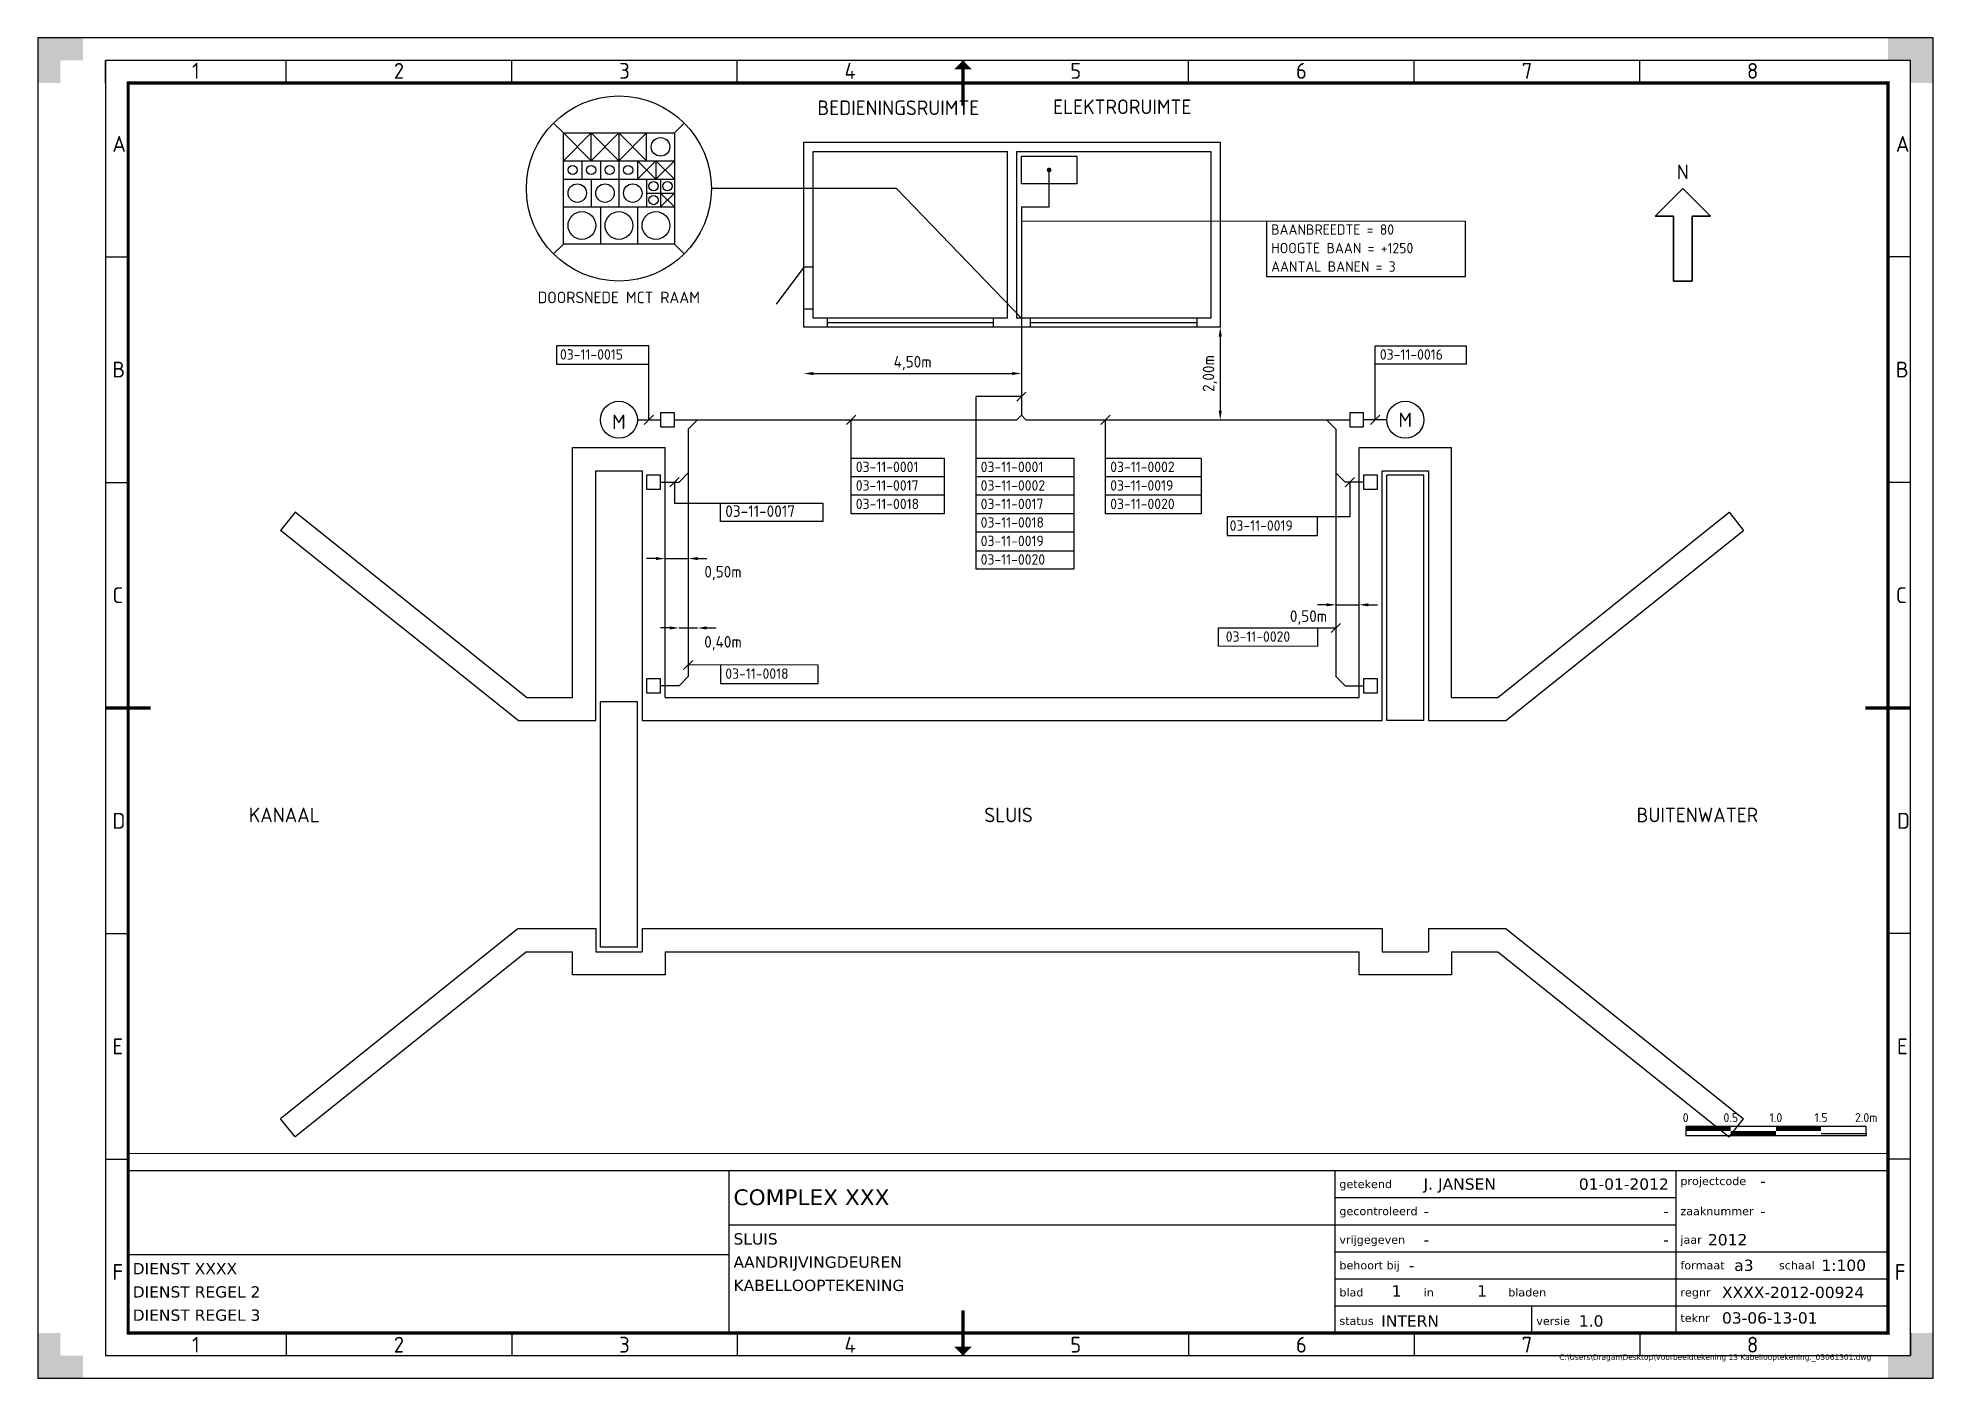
# Paper-space layout '03-06-13-01' of a CAD drawing. Header units: millimetres. Extents: x 0 to 420, y 0 to 297.
# The model-space entities are those that its viewports show. They can reach past a viewport. Long polylines and large blocks are cut down to what shows.
import ezdxf
from ezdxf.enums import TextEntityAlignment as Align

# ---------------------------------------------------------------- set-up
doc = ezdxf.new("R2010")
doc.units = ezdxf.units.MM
for name, color, linetype, lineweight in [('N-CO-KL-ET_SCHEMA-G', 50, 'Continuous', 35), ('N-CO-KL-ET_SCHEMA-M', 50, 'Continuous', 35), ('N-CO-KL-ET_SCHEMA-M @ 0.1', 50, 'Continuous', 35), ('N-CO-KL-ET_SCHEMA-T25', 7, 'Continuous', 25), ('N-CO-KL-ET_SCHEMA-T35', 50, 'Continuous', 35), ('N-CO-KL-ET_SCHEMA_COMPONENT-G', 10, 'Continuous', 25), ('N-CO-KL-ET_SCHEMA_COMPONENT-T35', 50, 'Continuous', 35), ('N-CO-KL-ET_SCHEMA_DIAGRAM-G', 7, 'Continuous', 25), ('N-CO-KL-ET_SCHEMA_DIAGRAM-T25', 7, 'Continuous', 25), ('N-CO-KL-ET_SCHEMA_KABEL-G', 50, 'Continuous', 25), ('X-XX-AL-TEKENBLAD-S', 7, 'Continuous', 25), ('X-XX-AL-TEKENBLAD-T18', 7, 'Continuous', 18), ('X-XX-AL-TEKENBLAD-T25', 7, 'Continuous', 25), ('X-XX-AL-TEKENBLAD_KADER-G', 7, 'Continuous', 25), ('X-XX-AL-TEKENBLAD_KADER_AFSNIJMARKERING-G', 7, 'Continuous', 25), ('X-XX-AL-TEKENBLAD_KADER_CENTERMARKERING-G', 7, 'Continuous', 25), ('X-XX-AL-TEKENBLAD_KADER_ROOSTERVERDELING-G', 7, 'Continuous', 25), ('X-XX-AL-TEKENBLAD_KADER_ROOSTERVERDELING-T35', 7, 'Continuous', 35), ('X-XX-AL-TEKENBLAD_KADER_VOUWMERK-G', 7, 'Continuous', 18), ('X-XX-AL-TEKENBLAD_SCHAALBALK-S', 7, 'Continuous', 25), ('X-XX-AL-TEKENBLAD_TITELBLOK-G', 7, 'Continuous', 25), ('X-XX-AL-TEKENBLAD_VIEWPORT-G', 7, 'Continuous', 18)]:
    doc.layers.add(name, color=color, linetype=linetype, lineweight=lineweight)
doc.styles.add('ISO', font='NLCS-ISO.ttf')
doc.styles.add('NLCS-ISO', font='NLCS-ISO.ttf')
doc.styles.add('VERDANA', font='verdana.ttf')
doc.dimstyles.new('Annotative T25-PIJL', dxfattribs={"dimscale": 20, "dimtxt": 2.5, "dimasz": 2, "dimexe": 1, "dimexo": 2.5, "dimgap": 0.75, "dimtad": 1, "dimdec": 0, "dimtxsty": 'ISO', "dimcen": 2, "dimdle": 1, "dimse1": 1, "dimse2": 1, "dimclrt": 2, "dimazin": 0, "dimtfac": 1, "dimtmove": 2, "dimatfit": 3, "dimfxl": 0, "dimarcsym": 0})

# ---------------------------------------------------------------- blocks, each defined once
blk = doc.blocks.new('SAL-TEKENBLAD-A3-SO')
at = {"layer": 'X-XX-AL-TEKENBLAD_KADER_AFSNIJMARKERING-G'}
for points in [[(10, 297), (0, 297), (0, 287), (5, 287), (5, 292), (10, 292)], [(420, 287), (420, 297), (410, 297), (410, 292), (415, 292), (415, 287)], [(0, 10), (0, 0), (10, 0), (10, 5), (5, 5), (5, 10)], [(410, 0), (420, 0), (420, 10), (415, 10), (415, 5), (410, 5)]]:
    blk.add_hatch(color=256, dxfattribs=at).paths.add_polyline_path(points)
at = {"layer": 'X-XX-AL-TEKENBLAD_KADER_VOUWMERK-G'}
for points in [[(203, 290), (205, 292), (207, 290)], [(203, 7), (205, 5), (207, 7)]]:
    blk.add_hatch(color=256, dxfattribs=at).paths.add_polyline_path(points)
at = {"layer": 'X-XX-AL-TEKENBLAD_KADER-G'}
for p, q in [((420, 297), (0, 297)), ((0, 297), (0, 0)), ((420, 0), (420, 297)), ((0, 0), (420, 0))]:
    blk.add_line(p, q, dxfattribs=at)
at = {"layer": 'X-XX-AL-TEKENBLAD_KADER-G', "const_width": 0.7}
blk.add_lwpolyline([(20, 10), (410, 10), (410, 287), (20, 287)], close=True, dxfattribs=at)
at = {"layer": 'X-XX-AL-TEKENBLAD_KADER_CENTERMARKERING-G', "const_width": 0.7, "flags": 128}
for points in [[(205, 292), (205, 282)], [(15, 148.5), (25, 148.5)], [(415, 148.5), (405, 148.5)], [(205, 5), (205, 15)]]:
    blk.add_lwpolyline(points, dxfattribs=at)
at = {"layer": 'X-XX-AL-TEKENBLAD_KADER_ROOSTERVERDELING-G'}
for p, q in [((415, 292), (15, 292)), ((15, 287), (15, 292)), ((15, 292), (15, 5)), ((55, 287), (55, 292)), ((105, 287), (105, 292)), ((155, 287), (155, 292)), ((255, 287), (255, 292)), ((305, 287), (305, 292)), ((355, 287), (355, 292)), ((415, 287), (415, 292)), ((415, 5), (415, 292)), ((15, 248.5), (20, 248.5)), ((415, 248.5), (410, 248.5)), ((15, 198.5), (20, 198.5)), ((415, 198.5), (410, 198.5)), ((15, 98.5), (20, 98.5)), ((415, 98.5), (410, 98.5)), ((15, 48.5), (20, 48.5)), ((415, 48.5), (410, 48.5)), ((15, 10), (15, 5)), ((55, 10), (55, 5)), ((105, 10), (105, 5)), ((155, 10), (155, 5)), ((255, 10), (255, 5)), ((305, 10), (305, 5)), ((355, 10), (355, 5)), ((415, 10), (415, 5)), ((15, 5), (415, 5))]:
    blk.add_line(p, q, dxfattribs=at)
at = {"layer": 'X-XX-AL-TEKENBLAD_KADER_ROOSTERVERDELING-T35', "lineweight": 35, "style": 'NLCS-ISO'}
for s, p in [('1', (35, 286.9)), ('2', (80, 286.9)), ('3', (130, 286.9)), ('4', (180, 286.9)), ('5', (230, 286.9)), ('6', (280, 286.9)), ('7', (330, 286.9)), ('8', (380, 286.9)), ('1', (35, 4.6)), ('2', (80, 4.6)), ('3', (130, 4.6)), ('4', (180, 4.6)), ('5', (230, 4.6)), ('6', (280, 4.6)), ('7', (330, 4.6)), ('8', (380, 4.6))]:
    blk.add_text(s, height=3.5, dxfattribs=at).set_placement(p, align=Align.BOTTOM_CENTER)
for s, p in [('A', (16.5, 273.5)), ('A', (411.75, 273.5)), ('B', (16.5, 223.5)), ('B', (411.75, 223.5)), ('C', (16.5, 173.5)), ('C', (411.75, 173.5)), ('D', (16.5, 123.5)), ('D', (412, 123.5)), ('E', (16.5, 73.5)), ('E', (412, 73.5)), ('F', (16.5, 23.5)), ('F', (411.5, 23.5))]:
    blk.add_text(s, height=3.5, dxfattribs=at).set_placement(p, align=Align.MIDDLE_LEFT)
blk = doc.blocks.new('SAL-SCHAALBALK_M50')
at = {"const_width": 1}
for points in [[(0, 1.5), (10, 1.5)], [(10, 0.5), (20, 0.5)], [(20, 1.5), (30, 1.5)]]:
    blk.add_lwpolyline(points, dxfattribs=at)
blk.add_lwpolyline([(0, 0), (40, 0), (40, 2), (0, 2)], close=True)
blk.add_lwpolyline([(30, 0.5), (40, 0.5), (40, 0)])
at = {"style": 'NLCS-ISO'}
for s, p in [('0', (0, 3)), ('0.5', (10, 3)), ('1.0', (20, 3)), ('1.5', (30, 3)), ('2.0m', (40, 3))]:
    blk.add_text(s, height=2, dxfattribs=at).set_placement(p, align=Align.CENTER)
blk = doc.blocks.new('SAL-TITELBLOK_RWS_LANG')
at = {"layer": 'X-XX-AL-TEKENBLAD_TITELBLOK-G'}
for p, q in [((-256.85, 36), (-256.85, 0)), ((-122.57, 36), (-122.57, 0)), ((-47, 36), (-47, 0)), ((-122.57, 30), (-47, 30)), ((-256.85, 24), (-122.57, 24)), ((-122.57, 24), (-47, 24)), ((-390, 17.4), (-256.85, 17.4)), ((-122.57, 18), (0, 18)), ((-122.57, 12), (0, 12)), ((-122.57, 6), (0, 6)), ((-78.94, 0), (-78.94, 6))]:
    blk.add_line(p, q, dxfattribs=at)
at = {"layer": 'X-XX-AL-TEKENBLAD_TITELBLOK-G', "const_width": 0.3}
blk.add_lwpolyline([(0, 0), (0, 36), (-390, 36), (-390, 0)], close=True, dxfattribs=at)
at = {"layer": 'X-XX-AL-TEKENBLAD-T18', "style": 'VERDANA'}
for s, p in [('getekend', (-121.57, 33)), ('projectcode', (-46, 33.67)), ('gecontroleerd', (-121.57, 27)), ('zaaknummer', (-46, 27)), ('vrijgegeven', (-121.57, 20.67)), ('jaar', (-46, 20.67)), ('behoort bij', (-121.57, 15)), ('formaat', (-46, 15)), ('schaal', (-24.17, 15)), ('blad                 in                     bladen', (-121.57, 9)), ('regnr', (-46, 9)), ('teknr', (-46, 3.33)), ('status', (-121.57, 2.67)), ('versie', (-77.94, 2.67))]:
    blk.add_text(s, height=1.8, dxfattribs=at).set_placement(p, align=Align.MIDDLE_LEFT)
at = {"layer": 'X-XX-AL-TEKENBLAD-T25', "insert": (-3.71, -4.76), "char_height": 1.2, "attachment_point": 3, "style": 'VERDANA'}
blk.add_mtext('C:\\\\Users\\\\Dragan\\\\Desktop\\\\Voorbeeldtekening 13 Kabellooptekening._03061301.dwg', dxfattribs=at)
at = {"layer": 'X-XX-AL-TEKENBLAD-T25', "style": 'VERDANA', "flags": 3}
for tag, p in [('NL_META_DOCUMENTSOORT', (-44, 43.39)), ('NL_META_EIGENAAR', (-44, 38.55))]:
    blk.add_attdef(tag, p, '', height=2.5, dxfattribs=at)
at = {"layer": 'X-XX-AL-TEKENBLAD-T25', "style": 'VERDANA'}
for tag, p in [('NL_META_OPSTELLER', (-102.91, 33)), ('NL_META_PROJECTCODE', (-28.34, 33.67)), ('NL_META_CONTROLER', (-102.91, 27)), ('NL_META_ZAAKNUMMER', (-28.32, 27)), ('NL_META_AUTORISATOR', (-102.91, 20.67)), ('NL_META_JAAR', (-39.9, 20.67)), ('NL_META_RELATIE', (-106.2, 15)), ('NL_META_FORMAAT', (-34.08, 15)), ('NL_META_SCHAAL', (-14.74, 15)), ('NL_META_DOCUMENTNR', (-36.78, 9)), ('NL_META_ID_NUMMER', (-36.78, 3.33)), ('NL_META_DOCUMENTSTATUS', (-112.3, 2.67)), ('NL_META_REVISIE', (-68.51, 2.67))]:
    blk.add_attdef(tag, text='', height=2.5, dxfattribs=at).set_placement(p, align=Align.MIDDLE_LEFT)
for tag, p in [('NL_META_TEKEN_DATUM', (-48.57, 33)), ('NL_META_CONTROLE_DATUM', (-48.57, 27)), ('NL_META_VRIJGAVE_DATUM', (-48.57, 20.67))]:
    blk.add_attdef(tag, text='', height=2.5, dxfattribs=at).set_placement(p, align=Align.MIDDLE_RIGHT)
for tag, p, height in [('NL_META_PROJECTOMSCHRIJVING', (-255.85, 28.33), 3.5), ('NL_META_TEKENINGOMSCHRIJVING_01', (-255.85, 19.6), 2.5), ('NL_META_TEKENINGOMSCHRIJVING_02', (-255.85, 14.45), 2.5), ('NL_META_DIENST1', (-389, 13), 2.5), ('NL_META_DIENST2', (-389, 7.85), 2.5), ('NL_META_TEKENINGOMSCHRIJVING_03', (-255.85, 9.3), 2.5), ('NL_META_DIENST3', (-389, 2.7), 2.5), ('NL_META_TEKENINGOMSCHRIJVING_04', (-255.85, 4.15), 2.5)]:
    blk.add_attdef(tag, p, '', height=height, dxfattribs=at)
for tag, p in [('NL_META_BLADNUMMER', (-108.91, 9.33)), ('NL_META_AANTAL_BLADEN', (-89.95, 9.33))]:
    blk.add_attdef(tag, text='', height=2.5, dxfattribs=at).set_placement(p, align=Align.MIDDLE_CENTER)
blk = doc.blocks.new('*D5')
at = {"layer": 'Defpoints', "color": 0, "transparency": 16777216}
for p in [(12.723, 18.686), (17.423, 18.686), (17.423, 17.686)]:
    blk.add_point(p, dxfattribs=at)
at = {"layer": 'N-CO-KL-ET_SCHEMA-M', "color": 0, "lineweight": -2, "transparency": 16777216}
blk.add_line((12.923, 17.686), (17.223, 17.686), dxfattribs=at)
at = {"layer": 'N-CO-KL-ET_SCHEMA-M', "color": 0, "transparency": 16777216}
for points in [[(12.923, 17.72), (12.923, 17.653), (12.723, 17.686)], [(17.223, 17.72), (17.223, 17.653), (17.423, 17.686)]]:
    blk.add_solid(points, dxfattribs=at)
at = {"layer": 'N-CO-KL-ET_SCHEMA-M', "color": 2, "transparency": 16777216, "insert": (15.073, 17.911), "char_height": 0.25, "attachment_point": 5, "style": 'ISO'}
blk.add_mtext('4,50m', dxfattribs=at)
blk = doc.blocks.new('*D6')
at = {"layer": 'Defpoints', "color": 0, "transparency": 16777216}
for p in [(21.723, 18.686), (21.723, 16.686), (21.723, 16.686)]:
    blk.add_point(p, dxfattribs=at)
at = {"layer": 'N-CO-KL-ET_SCHEMA-M', "color": 0, "lineweight": -2, "transparency": 16777216}
blk.add_line((21.723, 18.486), (21.723, 16.886), dxfattribs=at)
at = {"layer": 'N-CO-KL-ET_SCHEMA-M', "color": 0, "transparency": 16777216}
for points in [[(21.689, 18.486), (21.756, 18.486), (21.723, 18.686)], [(21.689, 16.886), (21.756, 16.886), (21.723, 16.686)]]:
    blk.add_solid(points, dxfattribs=at)
at = {"layer": 'N-CO-KL-ET_SCHEMA-M', "color": 2, "transparency": 16777216, "insert": (21.498, 17.686), "char_height": 0.25, "attachment_point": 5, "rotation": 90, "style": 'ISO'}
blk.add_mtext('2,00m', dxfattribs=at)
blk = doc.blocks.new('*D7')
at = {"layer": 'Defpoints', "color": 0, "transparency": 16777216}
for p in [(10.023, 12.186), (10.423, 12.186), (10.423, 12.186)]:
    blk.add_point(p, dxfattribs=at)
at = {"layer": 'N-CO-KL-ET_SCHEMA-M', "color": 0, "lineweight": -2, "transparency": 16777216}
for p, q in [((9.823, 12.186), (9.623, 12.186)), ((10.023, 12.186), (10.423, 12.186)), ((10.623, 12.186), (10.823, 12.186))]:
    blk.add_line(p, q, dxfattribs=at)
at = {"layer": 'N-CO-KL-ET_SCHEMA-M', "color": 0, "transparency": 16777216}
for points in [[(9.823, 12.22), (9.823, 12.153), (10.023, 12.186)], [(10.623, 12.22), (10.623, 12.153), (10.423, 12.186)]]:
    blk.add_solid(points, dxfattribs=at)
at = {"layer": 'N-CO-KL-ET_SCHEMA-M', "color": 2, "transparency": 16777216, "insert": (10.974, 11.857), "char_height": 0.25, "attachment_point": 5, "style": 'ISO'}
blk.add_mtext('0,40m', dxfattribs=at)
blk = doc.blocks.new('*D8')
at = {"layer": 'Defpoints', "color": 0, "transparency": 16777216}
for p in [(9.723, 13.686), (10.223, 13.686), (10.223, 13.686)]:
    blk.add_point(p, dxfattribs=at)
at = {"layer": 'N-CO-KL-ET_SCHEMA-M', "color": 0, "lineweight": -2, "transparency": 16777216}
for p, q in [((9.523, 13.686), (9.323, 13.686)), ((9.723, 13.686), (10.223, 13.686)), ((10.423, 13.686), (10.623, 13.686))]:
    blk.add_line(p, q, dxfattribs=at)
at = {"layer": 'N-CO-KL-ET_SCHEMA-M', "color": 0, "transparency": 16777216}
for points in [[(9.523, 13.72), (9.523, 13.653), (9.723, 13.686)], [(10.423, 13.72), (10.423, 13.653), (10.223, 13.686)]]:
    blk.add_solid(points, dxfattribs=at)
at = {"layer": 'N-CO-KL-ET_SCHEMA-M', "color": 2, "transparency": 16777216, "insert": (10.974, 13.372), "char_height": 0.25, "attachment_point": 5, "style": 'ISO'}
blk.add_mtext('0,50m', dxfattribs=at)
blk = doc.blocks.new('*D9')
at = {"layer": 'Defpoints', "color": 0, "transparency": 16777216}
for p in [(24.223, 12.686), (24.723, 12.686), (24.723, 12.686)]:
    blk.add_point(p, dxfattribs=at)
at = {"layer": 'N-CO-KL-ET_SCHEMA-M', "color": 0, "lineweight": -2, "transparency": 16777216}
for p, q in [((24.023, 12.686), (23.823, 12.686)), ((24.223, 12.686), (24.723, 12.686)), ((24.923, 12.686), (25.123, 12.686))]:
    blk.add_line(p, q, dxfattribs=at)
at = {"layer": 'N-CO-KL-ET_SCHEMA-M', "color": 0, "transparency": 16777216}
for points in [[(24.023, 12.72), (24.023, 12.653), (24.223, 12.686)], [(24.923, 12.72), (24.923, 12.653), (24.723, 12.686)]]:
    blk.add_solid(points, dxfattribs=at)
at = {"layer": 'N-CO-KL-ET_SCHEMA-M', "color": 2, "transparency": 16777216, "insert": (23.631, 12.412), "char_height": 0.25, "attachment_point": 5, "style": 'ISO'}
blk.add_mtext('0,50m', dxfattribs=at)

msp = doc.modelspace()

# ---------------------------------------------------------------- linework, layer by layer
at = {"layer": 'N-CO-KL-ET_SCHEMA-G'}
for p, q in [((31.723, 21.686), (31.123, 21.086)), ((31.723, 21.686), (32.323, 21.086)), ((31.123, 21.086), (31.523, 21.086)), ((31.523, 21.086), (31.523, 19.686)), ((31.923, 19.686), (31.923, 21.086)), ((32.323, 21.086), (31.923, 21.086)), ((31.523, 19.686), (31.923, 19.686))]:
    msp.add_line(p, q, dxfattribs=at)
at = {"layer": 'N-CO-KL-ET_SCHEMA_COMPONENT-G'}
for p, q in [((12.723, 18.686), (12.723, 22.686)), ((12.723, 22.686), (21.723, 22.686)), ((21.723, 22.686), (21.723, 18.686)), ((12.923, 22.486), (17.123, 22.486)), ((12.923, 18.886), (12.923, 22.486)), ((17.123, 18.886), (17.123, 22.486)), ((17.323, 18.886), (17.323, 22.486)), ((17.323, 22.486), (21.523, 22.486)), ((17.423, 22.386), (18.623, 22.386)), ((17.423, 21.786), (17.423, 22.386)), ((18.623, 22.386), (18.623, 21.786)), ((21.523, 22.486), (21.523, 18.886)), ((18.623, 21.786), (17.423, 21.786)), ((12.723, 19.986), (12.123, 19.186)), ((12.923, 19.986), (12.723, 19.986)), ((12.723, 19.086), (12.923, 19.086)), ((17.123, 18.886), (12.923, 18.886)), ((13.223, 18.886), (13.223, 18.686)), ((16.823, 18.686), (16.823, 18.886)), ((21.523, 18.886), (17.323, 18.886)), ((17.623, 18.686), (17.623, 18.886)), ((21.223, 18.686), (21.223, 18.886)), ((21.723, 18.686), (12.723, 18.686)), ((13.223, 18.786), (16.823, 18.786)), ((17.623, 18.786), (21.223, 18.786)), ((9.923, 16.836), (9.623, 16.836)), ((9.623, 16.836), (9.623, 16.536)), ((9.923, 16.536), (9.923, 16.836)), ((24.823, 16.836), (24.523, 16.836)), ((24.523, 16.836), (24.523, 16.536)), ((24.823, 16.536), (24.823, 16.836)), ((9.623, 16.536), (9.923, 16.536)), ((24.523, 16.536), (24.823, 16.536)), ((7.723, 16.086), (9.723, 16.086)), ((7.723, 10.686), (7.723, 16.086)), ((9.723, 10.686), (9.723, 16.086)), ((24.723, 10.686), (24.723, 16.086)), ((24.723, 16.086), (26.723, 16.086)), ((26.723, 10.686), (26.723, 16.086)), ((8.223, 15.586), (9.223, 15.586)), ((8.223, 10.186), (8.223, 15.586)), ((9.223, 15.586), (9.223, 10.186)), ((25.223, 10.186), (25.223, 15.586)), ((25.223, 15.586), (26.223, 15.586)), ((26.223, 15.586), (26.223, 10.186)), ((9.323, 15.486), (9.323, 15.186)), ((9.623, 15.486), (9.323, 15.486)), ((9.323, 15.186), (9.623, 15.186)), ((9.623, 15.186), (9.623, 15.486)), ((25.123, 15.486), (24.823, 15.486)), ((24.823, 15.486), (24.823, 15.186)), ((24.823, 15.186), (25.123, 15.186)), ((25.123, 15.186), (25.123, 15.486)), ((25.323, 10.186), (25.323, 15.486)), ((26.123, 15.486), (25.323, 15.486)), ((26.123, 10.186), (26.123, 15.486)), ((1.723, 14.686), (1.41, 14.296)), ((6.723, 10.686), (1.723, 14.686)), ((27.723, 10.686), (32.723, 14.686)), ((32.723, 14.686), (33.035, 14.296)), ((6.547, 10.186), (1.41, 14.296)), ((27.898, 10.186), (33.035, 14.296)), ((9.623, 11.086), (9.323, 11.086)), ((9.323, 11.086), (9.323, 10.786)), ((9.623, 10.786), (9.623, 11.086)), ((24.823, 11.086), (24.823, 10.786)), ((25.123, 11.086), (24.823, 11.086)), ((25.123, 10.786), (25.123, 11.086)), ((6.723, 10.686), (7.723, 10.686)), ((9.323, 10.786), (9.623, 10.786)), ((9.723, 10.686), (24.723, 10.686)), ((24.823, 10.786), (25.123, 10.786)), ((26.723, 10.686), (27.723, 10.686)), ((9.123, 10.586), (8.323, 10.586)), ((8.323, 5.286), (8.323, 10.586)), ((9.123, 5.286), (9.123, 10.586)), ((6.547, 10.186), (8.223, 10.186)), ((9.223, 10.186), (25.223, 10.186)), ((26.123, 10.186), (25.323, 10.186)), ((26.223, 10.186), (27.898, 10.186)), ((6.547, 5.686), (1.41, 1.577)), ((6.547, 5.686), (8.223, 5.686)), ((8.223, 5.686), (8.223, 5.186)), ((9.223, 5.686), (25.223, 5.686)), ((9.223, 5.686), (9.223, 5.186)), ((25.223, 5.686), (25.223, 5.186)), ((26.223, 5.686), (27.898, 5.686)), ((26.223, 5.686), (26.223, 5.186)), ((27.898, 5.686), (33.035, 1.577)), ((6.723, 5.186), (1.723, 1.186)), ((6.723, 5.186), (7.723, 5.186)), ((7.723, 4.686), (7.723, 5.186)), ((8.223, 5.186), (9.223, 5.186)), ((9.123, 5.286), (8.323, 5.286)), ((9.723, 5.186), (24.723, 5.186)), ((9.723, 5.186), (9.723, 4.686)), ((24.723, 4.686), (24.723, 5.186)), ((25.223, 5.186), (26.223, 5.186)), ((25.223, 5.186), (26.223, 5.186)), ((26.723, 5.186), (27.723, 5.186)), ((26.723, 5.186), (26.723, 4.686)), ((27.723, 5.186), (32.723, 1.186)), ((9.723, 4.686), (7.723, 4.686)), ((26.723, 4.686), (24.723, 4.686)), ((1.723, 1.186), (1.41, 1.577)), ((32.723, 1.186), (33.035, 1.577))]:
    msp.add_line(p, q, dxfattribs=at)
for centre in [(8.723, 16.686), (25.723, 16.686)]:
    msp.add_circle(centre, 0.4, dxfattribs=at)
at = {"layer": 'N-CO-KL-ET_SCHEMA_DIAGRAM-G'}
for p, q in [((7.308, 23.101), (7.523, 22.886)), ((9.923, 22.886), (10.137, 23.101)), ((7.523, 22.886), (9.923, 22.886)), ((7.523, 20.486), (7.523, 22.886)), ((7.523, 22.286), (8.123, 22.886)), ((7.523, 22.886), (8.123, 22.286)), ((8.123, 22.286), (8.123, 22.886)), ((8.123, 22.886), (8.723, 22.286)), ((8.723, 22.886), (8.123, 22.286)), ((8.723, 22.886), (8.723, 21.286)), ((8.723, 22.886), (9.323, 22.286)), ((9.323, 22.886), (8.723, 22.286)), ((9.323, 22.286), (9.323, 22.886)), ((9.923, 22.886), (9.923, 20.486)), ((7.523, 22.286), (9.923, 22.286)), ((7.923, 22.286), (7.923, 21.886)), ((8.323, 22.286), (8.323, 21.886)), ((9.123, 22.286), (9.123, 21.886)), ((9.123, 21.886), (9.523, 22.286)), ((9.123, 22.286), (9.523, 21.886)), ((9.523, 22.286), (9.523, 21.886)), ((9.523, 22.286), (9.923, 21.886)), ((9.923, 22.286), (9.523, 21.886)), ((7.523, 21.886), (9.923, 21.886)), ((8.123, 21.886), (8.123, 21.286)), ((9.323, 21.886), (9.323, 21.286)), ((9.623, 21.886), (9.623, 21.286)), ((9.323, 21.586), (9.923, 21.586)), ((9.623, 21.586), (9.923, 21.286)), ((9.923, 21.586), (9.623, 21.286)), ((14.723, 21.686), (10.723, 21.686)), ((17.423, 18.886), (14.723, 21.686)), ((7.523, 21.286), (9.923, 21.286)), ((8.323, 21.286), (8.323, 20.486)), ((9.123, 21.286), (9.123, 20.486)), ((17.423, 20.986), (27.026, 20.982)), ((22.723, 20.986), (22.723, 19.786)), ((27.026, 19.782), (27.026, 20.982)), ((7.308, 20.272), (7.523, 20.486)), ((9.923, 20.486), (7.523, 20.486)), ((9.923, 20.486), (10.137, 20.272)), ((22.723, 19.786), (27.026, 19.782)), ((9.373, 18.286), (7.378, 18.286)), ((7.378, 18.286), (7.378, 17.886)), ((9.373, 16.686), (9.373, 18.286)), ((25.073, 16.686), (25.073, 18.286)), ((25.073, 18.286), (27.039, 18.286)), ((27.039, 18.286), (27.039, 17.886)), ((7.378, 17.886), (9.373, 17.886)), ((27.039, 17.886), (25.073, 17.886)), ((17.323, 17.086), (17.523, 17.286)), ((17.423, 17.186), (16.444, 17.186)), ((16.444, 13.455), (16.444, 17.186)), ((9.273, 16.586), (9.473, 16.786)), ((13.646, 16.586), (13.846, 16.786)), ((13.744, 14.655), (13.744, 16.69)), ((19.144, 16.586), (19.344, 16.786)), ((19.244, 14.655), (19.244, 16.686)), ((24.973, 16.586), (25.173, 16.786)), ((13.744, 15.855), (15.753, 15.855)), ((15.753, 15.853), (15.753, 14.653)), ((16.444, 15.855), (18.559, 15.855)), ((18.559, 15.855), (18.559, 13.455)), ((19.244, 15.855), (21.312, 15.855)), ((21.312, 15.85), (21.312, 14.65)), ((9.823, 15.236), (10.023, 15.436)), ((9.923, 15.336), (9.923, 14.886)), ((15.753, 15.455), (13.744, 15.455)), ((18.559, 15.455), (16.444, 15.455)), ((21.312, 15.455), (19.244, 15.455)), ((24.423, 15.236), (24.623, 15.436)), ((24.523, 15.336), (24.523, 14.586)), ((9.923, 14.886), (13.133, 14.886)), ((10.923, 14.486), (10.923, 14.886)), ((13.133, 14.886), (13.133, 14.486)), ((15.753, 15.055), (13.744, 15.055)), ((18.559, 15.055), (16.444, 15.055)), ((21.312, 15.055), (19.244, 15.055)), ((13.133, 14.486), (10.923, 14.486)), ((15.753, 14.653), (13.744, 14.655)), ((18.559, 14.655), (16.444, 14.655)), ((21.312, 14.65), (19.244, 14.655)), ((24.523, 14.586), (21.875, 14.586)), ((21.875, 14.586), (21.875, 14.186)), ((23.823, 14.186), (23.823, 14.586)), ((18.559, 14.255), (16.444, 14.255)), ((21.875, 14.186), (23.823, 14.186)), ((16.444, 13.855), (18.559, 13.855)), ((18.559, 13.455), (16.444, 13.455)), ((21.687, 11.789), (21.687, 12.189)), ((21.687, 12.189), (24.223, 12.186)), ((23.823, 12.186), (23.823, 11.786)), ((24.123, 12.086), (24.323, 12.286)), ((10.123, 11.286), (10.323, 11.486)), ((23.823, 11.786), (21.687, 11.789)), ((13.028, 11.384), (10.223, 11.386)), ((10.923, 11.386), (10.923, 10.986)), ((13.028, 10.984), (13.028, 11.384)), ((10.923, 10.986), (13.028, 10.984))]:
    msp.add_line(p, q, dxfattribs=at)
for centre, radius in [((8.723, 21.686), 2), ((9.623, 22.586), 0.2), ((7.723, 22.086), 0.1), ((8.123, 22.086), 0.1), ((8.523, 22.086), 0.1), ((8.923, 22.086), 0.1), ((7.823, 21.586), 0.2), ((8.423, 21.586), 0.2), ((9.023, 21.586), 0.2), ((9.473, 21.736), 0.1), ((9.773, 21.736), 0.1), ((9.473, 21.436), 0.1), ((7.923, 20.886), 0.3), ((8.723, 20.886), 0.3), ((9.523, 20.886), 0.3)]:
    msp.add_circle(centre, radius, dxfattribs=at)
at = {"layer": 'N-CO-KL-ET_SCHEMA_KABEL-G'}
for p, q in [((18.023, 21.286), (18.023, 22.086)), ((17.423, 21.286), (17.423, 16.786)), ((17.423, 21.286), (18.023, 21.286)), ((9.123, 16.686), (9.623, 16.686)), ((9.923, 16.686), (17.323, 16.686)), ((10.423, 16.686), (10.223, 16.486)), ((10.223, 16.486), (10.223, 11.136)), ((17.423, 16.786), (17.323, 16.686)), ((17.423, 16.786), (17.523, 16.686)), ((17.523, 16.686), (24.523, 16.686)), ((24.023, 16.686), (24.223, 16.486)), ((24.223, 16.486), (24.223, 11.136)), ((25.323, 16.686), (24.823, 16.686)), ((9.623, 15.336), (10.023, 15.336)), ((10.023, 15.336), (10.223, 15.536)), ((24.423, 15.336), (24.223, 15.536)), ((24.823, 15.336), (24.423, 15.336)), ((10.223, 11.136), (10.023, 10.936)), ((24.223, 11.136), (24.423, 10.936)), ((10.023, 10.936), (9.623, 10.936)), ((24.423, 10.936), (24.823, 10.936))]:
    msp.add_line(p, q, dxfattribs=at)
at = {"layer": 'N-CO-KL-ET_SCHEMA_KABEL-G', "const_width": 0.05}
msp.add_lwpolyline([(17.998, 22.086, 1), (18.048, 22.086, 1)], format="xyb", close=True, dxfattribs=at)

# ---------------------------------------------------------------- texts
at = {"layer": 'N-CO-KL-ET_SCHEMA-T25', "insert": (8.723, 19.331), "char_height": 0.25, "attachment_point": 5, "style": 'NLCS-ISO'}
msp.add_mtext('DOORSNEDE MCT RAAM', dxfattribs=at)
at = {"layer": 'N-CO-KL-ET_SCHEMA-T35', "style": 'NLCS-ISO'}
for s, p in [('BEDIENINGSRUIMTE', (14.764, 23.274)), ('ELEKTRORUIMTE', (19.605, 23.295)), ('N', (31.723, 21.886))]:
    msp.add_text(s, height=0.315, dxfattribs=at).set_placement(p, align=Align.CENTER)
for s, p in [('KANAAL', (0.723, 7.986)), ('SLUIS', (16.623, 7.986)), ('BUITENWATER', (30.723, 7.986))]:
    msp.add_text(s, height=0.315, dxfattribs=at).set_placement(p)
at = {"layer": 'N-CO-KL-ET_SCHEMA_COMPONENT-T35', "style": 'NLCS-ISO'}
msp.add_text('M', height=0.315, dxfattribs=at).set_placement((8.723, 16.486), align=Align.CENTER)
msp.add_text('M', height=0.315, dxfattribs=at).set_placement((25.723, 16.686), align=Align.MIDDLE)
at = {"layer": 'N-CO-KL-ET_SCHEMA_DIAGRAM-T25', "style": 'NLCS-ISO'}
for s, height, p in [('BAANBREEDTE = 80', 0.225, (22.823, 20.686)), ('HOOGTE BAAN = +1250', 0.225, (22.823, 20.286)), ('AANTAL BANEN = 3', 0.225, (22.823, 19.886)), ('03-11-0015', 0.225, (7.449, 17.987)), ('03-11-0016', 0.225, (25.173, 17.986)), ('03-11-0001', 0.225, (13.844, 15.555)), ('03-11-0001', 0.225, (16.544, 15.555)), ('03-11-0002', 0.225, (19.344, 15.555)), ('03-11-0017', 0.225, (13.844, 15.155)), ('03-11-0002', 0.225, (16.544, 15.155)), ('03-11-0019', 0.225, (19.344, 15.155)), ('03-11-0017', 0.25, (11.023, 14.586)), ('03-11-0018', 0.225, (13.844, 14.755)), ('03-11-0017', 0.225, (16.544, 14.755)), ('03-11-0020', 0.225, (19.344, 14.755)), ('03-11-0018', 0.225, (16.544, 14.355)), ('03-11-0019', 0.225, (21.926, 14.287)), ('03-11-0019', 0.225, (16.544, 13.955)), ('03-11-0020', 0.225, (16.544, 13.555)), ('03-11-0020', 0.225, (21.842, 11.887)), ('03-11-0018', 0.225, (11.023, 11.086))]:
    msp.add_text(s, height=height, dxfattribs=at).set_placement(p)

# ---------------------------------------------------------------- dimensions: what is measured, and where the dimension line sits
at = {"layer": 'N-CO-KL-ET_SCHEMA-M @ 0.1'}
dim = msp.add_linear_dim(base=(17.423, 17.686), p1=(12.723, 18.686), p2=(17.423, 18.686), text='4,50m', dimstyle='Annotative T25-PIJL', override={"dimscale": 0.1, "dimtix": 0, "dimtofl": 1, "dimtmove": 2, "dimatfit": 3}, dxfattribs=at)
dim.commit()
dim.dimension.update_dxf_attribs({"geometry": '*D5', "text_midpoint": (15.073, 17.911)})
dim = msp.add_linear_dim(base=(21.723, 16.686), p1=(21.723, 18.686), p2=(21.723, 16.686), angle=90, text='2,00m', dimstyle='Annotative T25-PIJL', override={"dimscale": 0.1, "dimtix": 0, "dimtofl": 1, "dimtmove": 2, "dimatfit": 3}, dxfattribs=at)
dim.commit()
dim.dimension.update_dxf_attribs({"geometry": '*D6', "text_midpoint": (21.498, 17.686)})
for base, p1, p2, text, picture, middle in [((10.223, 13.686), (9.723, 13.686), (10.223, 13.686), '0,50m', '*D8', (10.974, 13.372)), ((24.723, 12.686), (24.223, 12.686), (24.723, 12.686), '0,50m', '*D9', (23.631, 12.412)), ((10.423, 12.186), (10.023, 12.186), (10.423, 12.186), '0,40m', '*D7', (10.974, 11.857))]:
    dim = msp.add_linear_dim(base=base, p1=p1, p2=p2, text=text, dimstyle='Annotative T25-PIJL', override={"dimscale": 0.1, "dimtix": 0, "dimtofl": 1, "dimtmove": 2, "dimatfit": 3}, dxfattribs=at)
    dim.commit()
    dim.dimension.update_dxf_attribs({"geometry": picture, "text_midpoint": middle, "dimtype": 128})

psp = doc.layouts.new('03-06-13-01')

# ---------------------------------------------------------------- linework, layer by layer
at = {"layer": 'X-XX-AL-TEKENBLAD_VIEWPORT-G'}
psp.add_lwpolyline([(20, 49.75), (20, 287), (410, 287), (410, 49.75), (20, 49.75)], close=True, dxfattribs=at)

# ---------------------------------------------------------------- block references
at = {"layer": 'N-CO-KL-ET_SCHEMA-M'}
ref = psp.add_blockref('SAL-TITELBLOK_RWS_LANG', (410, 10), dxfattribs=at)
ref.add_attrib('NL_META_DOCUMENTNR', 'XXXX-2012-00924', dxfattribs={"layer": 'X-XX-AL-TEKENBLAD-T25', "height": 2.5, "style": 'VERDANA'}).set_placement((373.22, 19), align=Align.MIDDLE_LEFT)
ref.add_attrib('NL_META_ID_NUMMER', '03-06-13-01', dxfattribs={"layer": 'X-XX-AL-TEKENBLAD-T25', "height": 2.5, "style": 'VERDANA'}).set_placement((373.22, 13.33), align=Align.MIDDLE_LEFT)
ref.add_attrib('NL_META_PROJECTOMSCHRIJVING', 'COMPLEX XXX', (154.15, 38.33), dxfattribs={"layer": 'X-XX-AL-TEKENBLAD-T25', "height": 3.5, "style": 'VERDANA'})
ref.add_attrib('NL_META_TEKENINGOMSCHRIJVING_01', 'SLUIS', (154.15, 29.6), dxfattribs={"layer": 'X-XX-AL-TEKENBLAD-T25', "height": 2.5, "style": 'VERDANA'})
ref.add_attrib('NL_META_TEKENINGOMSCHRIJVING_02', 'AANDRIJVINGDEUREN', (154.15, 24.45), dxfattribs={"layer": 'X-XX-AL-TEKENBLAD-T25', "height": 2.5, "style": 'VERDANA'})
ref.add_attrib('NL_META_TEKENINGOMSCHRIJVING_03', 'KABELLOOPTEKENING', (154.15, 19.3), dxfattribs={"layer": 'X-XX-AL-TEKENBLAD-T25', "height": 2.5, "style": 'VERDANA'})
ref.add_attrib('NL_META_DIENST1', 'DIENST XXXX', (21, 23), dxfattribs={"layer": 'X-XX-AL-TEKENBLAD-T25', "height": 2.5, "style": 'VERDANA'})
ref.add_attrib('NL_META_DIENST2', 'DIENST REGEL 2', (21, 17.85), dxfattribs={"layer": 'X-XX-AL-TEKENBLAD-T25', "height": 2.5, "style": 'VERDANA'})
ref.add_attrib('NL_META_DIENST3', 'DIENST REGEL 3', (21, 12.7), dxfattribs={"layer": 'X-XX-AL-TEKENBLAD-T25', "height": 2.5, "style": 'VERDANA'})
ref.add_attrib('NL_META_PROJECTCODE', '-', dxfattribs={"layer": 'X-XX-AL-TEKENBLAD-T25', "height": 2.5, "style": 'VERDANA'}).set_placement((381.66, 43.67), align=Align.MIDDLE_LEFT)
ref.add_attrib('NL_META_ZAAKNUMMER', '-', dxfattribs={"layer": 'X-XX-AL-TEKENBLAD-T25', "height": 2.5, "style": 'VERDANA'}).set_placement((381.68, 37), align=Align.MIDDLE_LEFT)
ref.add_attrib('NL_META_JAAR', '2012', dxfattribs={"layer": 'X-XX-AL-TEKENBLAD-T25', "height": 2.5, "style": 'VERDANA'}).set_placement((370.1, 30.67), align=Align.MIDDLE_LEFT)
ref.add_attrib('NL_META_RELATIE', '-', dxfattribs={"layer": 'X-XX-AL-TEKENBLAD-T25', "height": 2.5, "style": 'VERDANA'}).set_placement((303.8, 25), align=Align.MIDDLE_LEFT)
ref.add_attrib('NL_META_DOCUMENTSTATUS', 'INTERN', dxfattribs={"layer": 'X-XX-AL-TEKENBLAD-T25', "height": 2.5, "style": 'VERDANA'}).set_placement((297.7, 12.67), align=Align.MIDDLE_LEFT)
ref.add_attrib('NL_META_REVISIE', '1.0', dxfattribs={"layer": 'X-XX-AL-TEKENBLAD-T25', "height": 2.5, "style": 'VERDANA'}).set_placement((341.49, 12.67), align=Align.MIDDLE_LEFT)
ref.add_attrib('NL_META_BLADNUMMER', '1', dxfattribs={"layer": 'X-XX-AL-TEKENBLAD-T25', "height": 2.5, "style": 'VERDANA'}).set_placement((301.09, 19.33), align=Align.MIDDLE_CENTER)
ref.add_attrib('NL_META_AANTAL_BLADEN', '1', dxfattribs={"layer": 'X-XX-AL-TEKENBLAD-T25', "height": 2.5, "style": 'VERDANA'}).set_placement((320.05, 19.33), align=Align.MIDDLE_CENTER)
ref.add_attrib('NL_META_FORMAAT', 'a3', dxfattribs={"layer": 'X-XX-AL-TEKENBLAD-T25', "height": 2.5, "style": 'VERDANA'}).set_placement((375.92, 25), align=Align.MIDDLE_LEFT)
ref.add_attrib('NL_META_SCHAAL', '1:100', dxfattribs={"layer": 'X-XX-AL-TEKENBLAD-T25', "height": 2.5, "style": 'VERDANA'}).set_placement((395.26, 25), align=Align.MIDDLE_LEFT)
ref.add_attrib('NL_META_OPSTELLER', 'J. JANSEN', dxfattribs={"layer": 'X-XX-AL-TEKENBLAD-T25', "height": 2.5, "style": 'VERDANA'}).set_placement((307.09, 43), align=Align.MIDDLE_LEFT)
ref.add_attrib('NL_META_TEKEN_DATUM', '01-01-2012', dxfattribs={"layer": 'X-XX-AL-TEKENBLAD-T25', "height": 2.5, "style": 'VERDANA'}).set_placement((361.43, 43), align=Align.MIDDLE_RIGHT)
ref.add_attrib('NL_META_CONTROLER', '-', dxfattribs={"layer": 'X-XX-AL-TEKENBLAD-T25', "height": 2.5, "style": 'VERDANA'}).set_placement((307.09, 37), align=Align.MIDDLE_LEFT)
ref.add_attrib('NL_META_CONTROLE_DATUM', '-', dxfattribs={"layer": 'X-XX-AL-TEKENBLAD-T25', "height": 2.5, "style": 'VERDANA'}).set_placement((361.43, 37), align=Align.MIDDLE_RIGHT)
ref.add_attrib('NL_META_AUTORISATOR', '-', dxfattribs={"layer": 'X-XX-AL-TEKENBLAD-T25', "height": 2.5, "style": 'VERDANA'}).set_placement((307.09, 30.67), align=Align.MIDDLE_LEFT)
ref.add_attrib('NL_META_VRIJGAVE_DATUM', '-', dxfattribs={"layer": 'X-XX-AL-TEKENBLAD-T25', "height": 2.5, "style": 'VERDANA'}).set_placement((361.43, 30.67), align=Align.MIDDLE_RIGHT)
at = {"layer": 'X-XX-AL-TEKENBLAD-S'}
psp.add_blockref('SAL-TEKENBLAD-A3-SO', (0, 0), dxfattribs=at)
at = {"layer": 'X-XX-AL-TEKENBLAD_SCHAALBALK-S'}
psp.add_blockref('SAL-SCHAALBALK_M50', (365.17, 53.73), dxfattribs=at)

# ---------------------------------------------------------------- viewports
at = {"layer": 'X-XX-AL-TEKENBLAD_VIEWPORT-G'}
vp = psp.add_viewport(center=(215, 168.38), size=(390, 237.2483), view_center_point=(17.136, 12.395), view_height=23.14254, dxfattribs=at)
vp.dxf.flags = 0x10000  # cut along an outline
vp.dxf.clipping_boundary_handle = psp.add_lwpolyline([(20, 49.75), (20, 287), (410, 287), (410, 49.75), (20, 49.75)], format="xyb", close=True, dxfattribs={"invisible": 1}).dxf.handle

doc.saveas('drawing.dxf')
